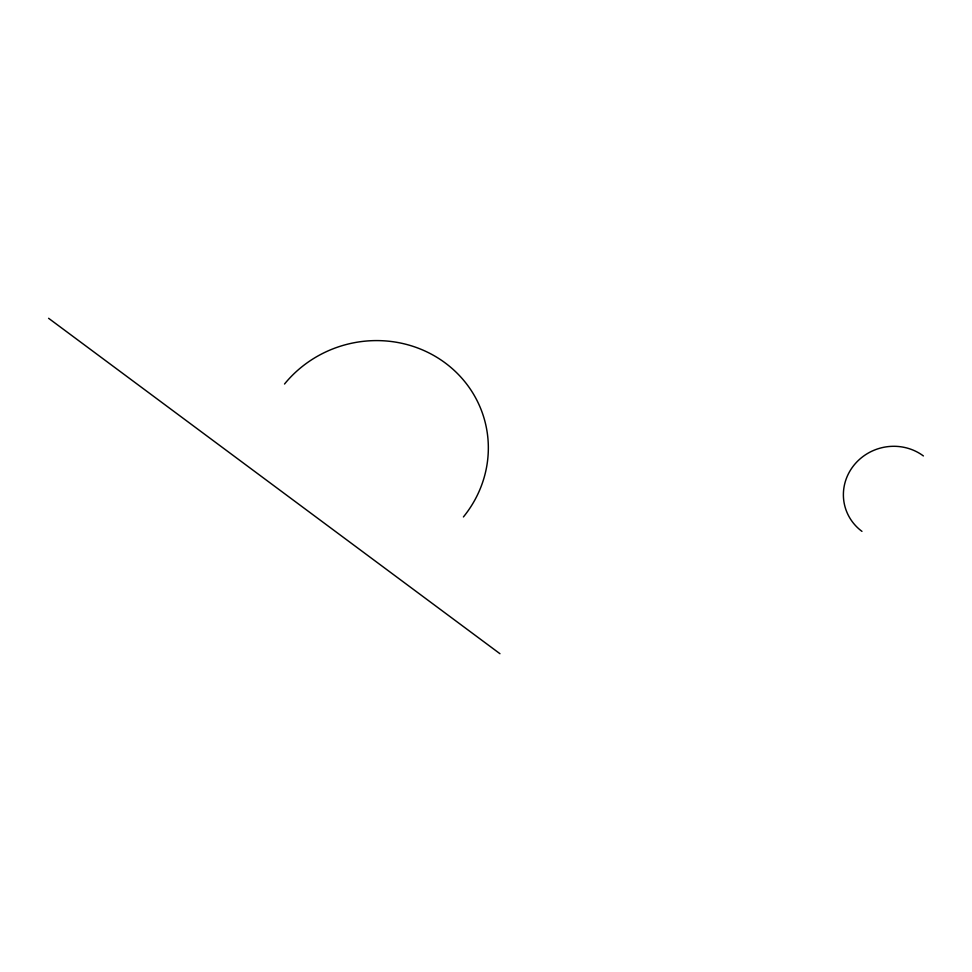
<?xml version="1.0" encoding="UTF-8"?>
<svg xmlns="http://www.w3.org/2000/svg" width="972" height="972" viewBox="0 0 972 972"><rect width="100%" height="100%" fill="white"/><g stroke="black" fill="none" stroke-linecap="round" stroke-linejoin="round"><path stroke-width="1.46" d="M48.6 318.294L499.948 653.706M861.957 531.368A49.438 47.203 -15.1 0 1 854.133 465.005A49.438 47.203 -15.1 0 1 923.4 455.941M284.529 384.013A114.72 109.532 -15.1 0 1 445.249 362.969A114.72 109.532 -15.1 0 1 463.413 516.946"/></g></svg>
